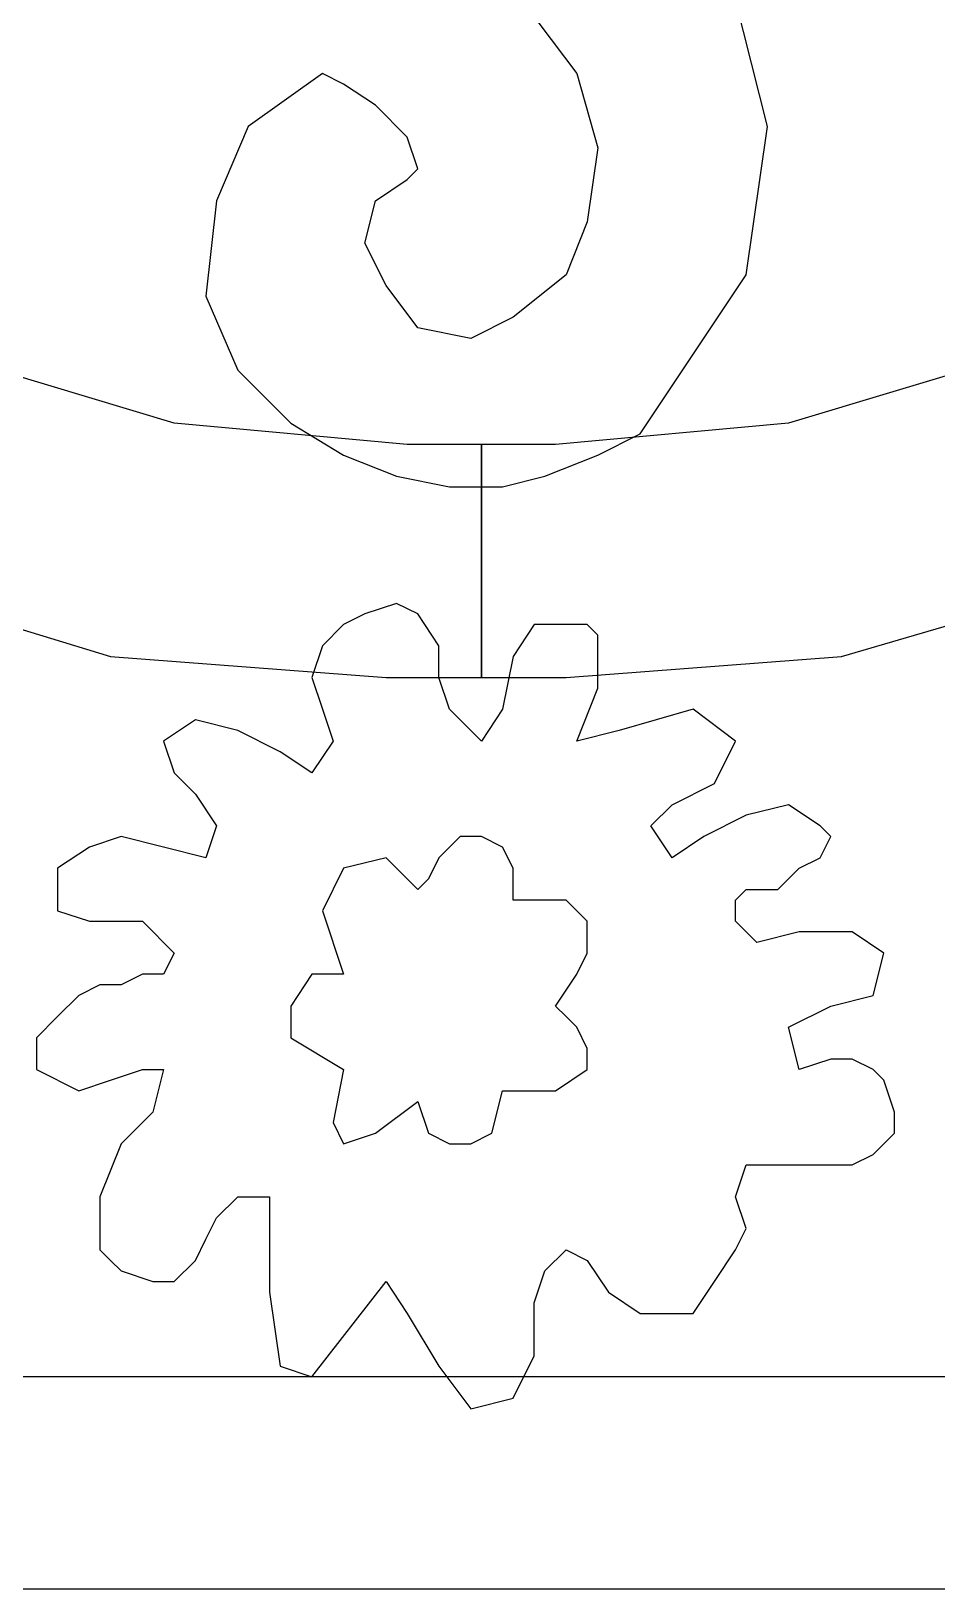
# Model space of a CAD drawing. Header units: centimetres. Extents: x -68 to 49, y -36 to 8.
# Drawn here: x -12.03 to -5.74, y -35.47 to -24.65 of the extents above; entities that cross this region are included whole.
import ezdxf

# ---------------------------------------------------------------- set-up
doc = ezdxf.new("R2010")
doc.units = ezdxf.units.CM
doc.header["$MEASUREMENT"] = 0
doc.layers.add('layer 1', color=7, linetype='Continuous')

msp = doc.modelspace()

# ---------------------------------------------------------------- linework, layer by layer
at = {"layer": 'layer 1', "color": 98}
for points, knots in [([(-9.27501, -3.23521), (-9.27501, -3.23521), (-8.90708, -3.23521), (-8.90708, -3.23521), (-8.90708, -3.23521), (-8.90708, -3.23521), (-8.90708, -4.70695), (-8.90708, -4.70695), (-8.90708, -4.70695), (-8.90708, -4.70695), (-9.42218, -4.70695), (-9.42218, -4.70695), (-9.42218, -4.70695), (-9.42218, -4.70695), (-11.0411, -4.85413), (-11.0411, -4.85413), (-11.0411, -4.85413), (-11.0411, -4.85413), (-12.51284, -5.29565), (-12.51284, -5.29565), (-12.51284, -5.29565), (-12.51284, -5.29565), (-13.91099, -6.03152), (-13.91099, -6.03152), (-13.91099, -6.03152), (-13.91099, -6.03152), (-15.08838, -6.98815), (-15.08838, -6.98815), (-15.08838, -6.98815), (-15.08838, -6.98815), (-16.1186, -8.16554), (-16.1186, -8.16554), (-16.1186, -8.16554), (-16.1186, -8.16554), (-16.85446, -9.4901), (-16.85446, -9.4901), (-16.85446, -9.4901), (-16.85446, -9.4901), (-17.36957, -10.88825), (-17.36957, -10.88825), (-17.36957, -10.88825), (-17.36957, -10.88825), (-17.51675, -12.43358), (-17.51675, -12.43358), (-17.51675, -12.43358), (-17.51675, -12.43358), (-17.51675, -19.79227), (-17.51675, -19.79227), (-17.51675, -19.79227), (-17.51675, -19.79227), (-17.36957, -21.3376), (-17.36957, -21.3376), (-17.36957, -21.3376), (-17.36957, -21.3376), (-16.85446, -22.73575), (-16.85446, -22.73575), (-16.85446, -22.73575), (-16.85446, -22.73575), (-16.1186, -24.06032), (-16.1186, -24.06032), (-16.1186, -24.06032), (-16.1186, -24.06032), (-15.08838, -25.23771), (-15.08838, -25.23771), (-15.08838, -25.23771), (-15.08838, -25.23771), (-13.91099, -26.19434), (-13.91099, -26.19434), (-13.91099, -26.19434), (-13.91099, -26.19434), (-12.51284, -26.93021), (-12.51284, -26.93021), (-12.51284, -26.93021), (-12.51284, -26.93021), (-11.0411, -27.37173), (-11.0411, -27.37173), (-11.0411, -27.37173), (-11.0411, -27.37173), (-9.42218, -27.5189), (-9.42218, -27.5189), (-9.42218, -27.5189), (-9.42218, -27.5189), (-8.90708, -27.5189), (-8.90708, -27.5189), (-8.90708, -27.5189), (-8.90708, -27.5189), (-8.90708, -29.13781), (-8.90708, -29.13781), (-8.90708, -29.13781), (-8.90708, -29.13781), (-9.56936, -29.13781), (-9.56936, -29.13781), (-9.56936, -29.13781), (-9.56936, -29.13781), (-11.48262, -28.99064), (-11.48262, -28.99064), (-11.48262, -28.99064), (-11.48262, -28.99064), (-13.17512, -28.47553), (-13.17512, -28.47553), (-13.17512, -28.47553), (-13.17512, -28.47553), (-14.79403, -27.66608), (-14.79403, -27.66608), (-14.79403, -27.66608), (-14.79403, -27.66608), (-16.1186, -26.56227), (-16.1186, -26.56227), (-16.1186, -26.56227), (-16.1186, -26.56227), (-17.2224, -25.31129), (-17.2224, -25.31129), (-17.2224, -25.31129), (-17.2224, -25.31129), (-18.03186, -23.83956), (-18.03186, -23.83956), (-18.03186, -23.83956), (-18.03186, -23.83956), (-18.62055, -22.22064), (-18.62055, -22.22064), (-18.62055, -22.22064), (-18.62055, -22.22064), (-18.76772, -20.52814), (-18.76772, -20.52814), (-18.76772, -20.52814), (-18.76772, -20.52814), (-18.76772, -11.99206), (-18.76772, -11.99206), (-18.76772, -11.99206), (-18.76772, -11.99206), (-18.54696, -10.22597), (-18.54696, -10.22597), (-18.54696, -10.22597), (-18.54696, -10.22597), (-18.03186, -8.60706), (-18.03186, -8.60706), (-18.03186, -8.60706), (-18.03186, -8.60706), (-17.07523, -7.13532), (-17.07523, -7.13532), (-17.07523, -7.13532), (-17.07523, -7.13532), (-15.89783, -5.81076), (-15.89783, -5.81076), (-15.89783, -5.81076), (-15.89783, -5.81076), (-14.49968, -4.78054), (-14.49968, -4.78054), (-14.49968, -4.78054), (-14.49968, -4.78054), (-12.88077, -3.89749), (-12.88077, -3.89749), (-12.88077, -3.89749), (-12.88077, -3.89749), (-11.11468, -3.38239), (-11.11468, -3.38239), (-11.11468, -3.38239), (-11.11468, -3.38239), (-9.27501, -3.23521), (-9.27501, -3.23521)], [0, 0, 0, 0, 0.025, 0.025, 0.025, 0.025, 0.05, 0.05, 0.05, 0.05, 0.075, 0.075, 0.075, 0.075, 0.1, 0.1, 0.1, 0.1, 0.125, 0.125, 0.125, 0.125, 0.15, 0.15, 0.15, 0.15, 0.175, 0.175, 0.175, 0.175, 0.2, 0.2, 0.2, 0.2, 0.225, 0.225, 0.225, 0.225, 0.25, 0.25, 0.25, 0.25, 0.275, 0.275, 0.275, 0.275, 0.3, 0.3, 0.3, 0.3, 0.325, 0.325, 0.325, 0.325, 0.35, 0.35, 0.35, 0.35, 0.375, 0.375, 0.375, 0.375, 0.4, 0.4, 0.4, 0.4, 0.425, 0.425, 0.425, 0.425, 0.45, 0.45, 0.45, 0.45, 0.475, 0.475, 0.475, 0.475, 0.5, 0.5, 0.5, 0.5, 0.525, 0.525, 0.525, 0.525, 0.55, 0.55, 0.55, 0.55, 0.575, 0.575, 0.575, 0.575, 0.6, 0.6, 0.6, 0.6, 0.625, 0.625, 0.625, 0.625, 0.65, 0.65, 0.65, 0.65, 0.675, 0.675, 0.675, 0.675, 0.7, 0.7, 0.7, 0.7, 0.725, 0.725, 0.725, 0.725, 0.75, 0.75, 0.75, 0.75, 0.775, 0.775, 0.775, 0.775, 0.8, 0.8, 0.8, 0.8, 0.825, 0.825, 0.825, 0.825, 0.85, 0.85, 0.85, 0.85, 0.875, 0.875, 0.875, 0.875, 0.9, 0.9, 0.9, 0.9, 0.925, 0.925, 0.925, 0.925, 0.95, 0.95, 0.95, 0.95, 0.975, 0.975, 0.975, 0.975, 1, 1, 1, 1]), ([(-8.90708, -3.23521), (-8.90708, -3.23521), (-8.31838, -3.23521), (-8.31838, -3.23521), (-8.31838, -3.23521), (-8.31838, -3.23521), (-6.40512, -3.38239), (-6.40512, -3.38239), (-6.40512, -3.38239), (-6.40512, -3.38239), (-4.63903, -3.89749), (-4.63903, -3.89749), (-4.63903, -3.89749), (-4.63903, -3.89749), (-3.09371, -4.78054), (-3.09371, -4.78054), (-3.09371, -4.78054), (-3.09371, -4.78054), (-1.69556, -5.81076), (-1.69556, -5.81076), (-1.69556, -5.81076), (-1.69556, -5.81076), (-0.51816, -7.13532), (-0.51816, -7.13532), (-0.51816, -7.13532), (-0.51816, -7.13532), (0.36488, -8.60706), (0.36488, -8.60706), (0.36488, -8.60706), (0.36488, -8.60706), (0.87999, -10.22597), (0.87999, -10.22597), (0.87999, -10.22597), (0.87999, -10.22597), (1.10075, -11.99206), (1.10075, -11.99206), (1.10075, -11.99206), (1.10075, -11.99206), (1.10075, -20.52814), (1.10075, -20.52814), (1.10075, -20.52814), (1.10075, -20.52814), (0.87999, -22.22064), (0.87999, -22.22064), (0.87999, -22.22064), (0.87999, -22.22064), (0.36488, -23.83956), (0.36488, -23.83956), (0.36488, -23.83956), (0.36488, -23.83956), (-0.51816, -25.31129), (-0.51816, -25.31129), (-0.51816, -25.31129), (-0.51816, -25.31129), (-1.69556, -26.56227), (-1.69556, -26.56227), (-1.69556, -26.56227), (-1.69556, -26.56227), (-3.09371, -27.66608), (-3.09371, -27.66608), (-3.09371, -27.66608), (-3.09371, -27.66608), (-4.63903, -28.47553), (-4.63903, -28.47553), (-4.63903, -28.47553), (-4.63903, -28.47553), (-6.40512, -28.99064), (-6.40512, -28.99064), (-6.40512, -28.99064), (-6.40512, -28.99064), (-8.31838, -29.13781), (-8.31838, -29.13781), (-8.31838, -29.13781), (-8.31838, -29.13781), (-8.90708, -29.13781), (-8.90708, -29.13781), (-8.90708, -29.13781), (-8.90708, -29.13781), (-8.90708, -27.5189), (-8.90708, -27.5189), (-8.90708, -27.5189), (-8.90708, -27.5189), (-8.39197, -27.5189), (-8.39197, -27.5189), (-8.39197, -27.5189), (-8.39197, -27.5189), (-6.77305, -27.37173), (-6.77305, -27.37173), (-6.77305, -27.37173), (-6.77305, -27.37173), (-5.30132, -26.93021), (-5.30132, -26.93021), (-5.30132, -26.93021), (-5.30132, -26.93021), (-3.97675, -26.19434), (-3.97675, -26.19434), (-3.97675, -26.19434), (-3.97675, -26.19434), (-2.72577, -25.23771), (-2.72577, -25.23771), (-2.72577, -25.23771), (-2.72577, -25.23771), (-1.76914, -24.06032), (-1.76914, -24.06032), (-1.76914, -24.06032), (-1.76914, -24.06032), (-1.03327, -22.73575), (-1.03327, -22.73575), (-1.03327, -22.73575), (-1.03327, -22.73575), (-0.51816, -21.3376), (-0.51816, -21.3376), (-0.51816, -21.3376), (-0.51816, -21.3376), (-0.37099, -19.79227), (-0.37099, -19.79227), (-0.37099, -19.79227), (-0.37099, -19.79227), (-0.37099, -12.43358), (-0.37099, -12.43358), (-0.37099, -12.43358), (-0.37099, -12.43358), (-0.51816, -10.88825), (-0.51816, -10.88825), (-0.51816, -10.88825), (-0.51816, -10.88825), (-1.03327, -9.4901), (-1.03327, -9.4901), (-1.03327, -9.4901), (-1.03327, -9.4901), (-1.76914, -8.16554), (-1.76914, -8.16554), (-1.76914, -8.16554), (-1.76914, -8.16554), (-2.72577, -6.98815), (-2.72577, -6.98815), (-2.72577, -6.98815), (-2.72577, -6.98815), (-3.97675, -6.03152), (-3.97675, -6.03152), (-3.97675, -6.03152), (-3.97675, -6.03152), (-5.30132, -5.29565), (-5.30132, -5.29565), (-5.30132, -5.29565), (-5.30132, -5.29565), (-6.77305, -4.85413), (-6.77305, -4.85413), (-6.77305, -4.85413), (-6.77305, -4.85413), (-8.39197, -4.70695), (-8.39197, -4.70695), (-8.39197, -4.70695), (-8.39197, -4.70695), (-8.90708, -4.70695), (-8.90708, -4.70695), (-8.90708, -4.70695), (-8.90708, -4.70695), (-8.90708, -3.23521), (-8.90708, -3.23521)], [0, 0, 0, 0, 0.025, 0.025, 0.025, 0.025, 0.05, 0.05, 0.05, 0.05, 0.075, 0.075, 0.075, 0.075, 0.1, 0.1, 0.1, 0.1, 0.125, 0.125, 0.125, 0.125, 0.15, 0.15, 0.15, 0.15, 0.175, 0.175, 0.175, 0.175, 0.2, 0.2, 0.2, 0.2, 0.225, 0.225, 0.225, 0.225, 0.25, 0.25, 0.25, 0.25, 0.275, 0.275, 0.275, 0.275, 0.3, 0.3, 0.3, 0.3, 0.325, 0.325, 0.325, 0.325, 0.35, 0.35, 0.35, 0.35, 0.375, 0.375, 0.375, 0.375, 0.4, 0.4, 0.4, 0.4, 0.425, 0.425, 0.425, 0.425, 0.45, 0.45, 0.45, 0.45, 0.475, 0.475, 0.475, 0.475, 0.5, 0.5, 0.5, 0.5, 0.525, 0.525, 0.525, 0.525, 0.55, 0.55, 0.55, 0.55, 0.575, 0.575, 0.575, 0.575, 0.6, 0.6, 0.6, 0.6, 0.625, 0.625, 0.625, 0.625, 0.65, 0.65, 0.65, 0.65, 0.675, 0.675, 0.675, 0.675, 0.7, 0.7, 0.7, 0.7, 0.725, 0.725, 0.725, 0.725, 0.75, 0.75, 0.75, 0.75, 0.775, 0.775, 0.775, 0.775, 0.8, 0.8, 0.8, 0.8, 0.825, 0.825, 0.825, 0.825, 0.85, 0.85, 0.85, 0.85, 0.875, 0.875, 0.875, 0.875, 0.9, 0.9, 0.9, 0.9, 0.925, 0.925, 0.925, 0.925, 0.95, 0.95, 0.95, 0.95, 0.975, 0.975, 0.975, 0.975, 1, 1, 1, 1]), ([(-7.80327, -27.44532), (-7.80327, -27.44532), (-8.09762, -27.59249), (-8.09762, -27.59249), (-8.09762, -27.59249), (-8.09762, -27.59249), (-8.46555, -27.73966), (-8.46555, -27.73966), (-8.46555, -27.73966), (-8.46555, -27.73966), (-8.7599, -27.81325), (-8.7599, -27.81325), (-8.7599, -27.81325), (-8.7599, -27.81325), (-9.12784, -27.81325), (-9.12784, -27.81325), (-9.12784, -27.81325), (-9.12784, -27.81325), (-9.49577, -27.73966), (-9.49577, -27.73966), (-9.49577, -27.73966), (-9.49577, -27.73966), (-9.86371, -27.59249), (-9.86371, -27.59249), (-9.86371, -27.59249), (-9.86371, -27.59249), (-10.23164, -27.37173), (-10.23164, -27.37173), (-10.23164, -27.37173), (-10.23164, -27.37173), (-10.59957, -27.00379), (-10.59957, -27.00379), (-10.59957, -27.00379), (-10.59957, -27.00379), (-10.82034, -26.48869), (-10.82034, -26.48869), (-10.82034, -26.48869), (-10.82034, -26.48869), (-10.74675, -25.8264), (-10.74675, -25.8264), (-10.74675, -25.8264), (-10.74675, -25.8264), (-10.52599, -25.31129), (-10.52599, -25.31129), (-10.52599, -25.31129), (-10.52599, -25.31129), (-10.01088, -24.94336), (-10.01088, -24.94336), (-10.01088, -24.94336), (-10.01088, -24.94336), (-9.86371, -25.01695), (-9.86371, -25.01695), (-9.86371, -25.01695), (-9.86371, -25.01695), (-9.64294, -25.16412), (-9.64294, -25.16412), (-9.64294, -25.16412), (-9.64294, -25.16412), (-9.42218, -25.38488), (-9.42218, -25.38488), (-9.42218, -25.38488), (-9.42218, -25.38488), (-9.3486, -25.60564), (-9.3486, -25.60564), (-9.3486, -25.60564), (-9.3486, -25.60564), (-9.42218, -25.67923), (-9.42218, -25.67923), (-9.42218, -25.67923), (-9.42218, -25.67923), (-9.64294, -25.8264), (-9.64294, -25.8264), (-9.64294, -25.8264), (-9.64294, -25.8264), (-9.71653, -26.12075), (-9.71653, -26.12075), (-9.71653, -26.12075), (-9.71653, -26.12075), (-9.56936, -26.4151), (-9.56936, -26.4151), (-9.56936, -26.4151), (-9.56936, -26.4151), (-9.3486, -26.70945), (-9.3486, -26.70945), (-9.3486, -26.70945), (-9.3486, -26.70945), (-8.98066, -26.78303), (-8.98066, -26.78303), (-8.98066, -26.78303), (-8.98066, -26.78303), (-8.68631, -26.63586), (-8.68631, -26.63586), (-8.68631, -26.63586), (-8.68631, -26.63586), (-8.31838, -26.34151), (-8.31838, -26.34151), (-8.31838, -26.34151), (-8.31838, -26.34151), (-8.17121, -25.97358), (-8.17121, -25.97358), (-8.17121, -25.97358), (-8.17121, -25.97358), (-8.09762, -25.45847), (-8.09762, -25.45847), (-8.09762, -25.45847), (-8.09762, -25.45847), (-8.24479, -24.94336), (-8.24479, -24.94336), (-8.24479, -24.94336), (-8.24479, -24.94336), (-8.68631, -24.35466), (-8.68631, -24.35466), (-8.68631, -24.35466), (-8.68631, -24.35466), (-7.6561, -23.47162), (-7.6561, -23.47162), (-7.6561, -23.47162), (-7.6561, -23.47162), (-7.14099, -24.42825), (-7.14099, -24.42825), (-7.14099, -24.42825), (-7.14099, -24.42825), (-6.92023, -25.31129), (-6.92023, -25.31129), (-6.92023, -25.31129), (-6.92023, -25.31129), (-7.0674, -26.34151), (-7.0674, -26.34151), (-7.0674, -26.34151), (-7.0674, -26.34151), (-7.80327, -27.44532), (-7.80327, -27.44532)], [0, 0, 0, 0, 0.03030303, 0.03030303, 0.03030303, 0.03030303, 0.06060606, 0.06060606, 0.06060606, 0.06060606, 0.09090909, 0.09090909, 0.09090909, 0.09090909, 0.12121212, 0.12121212, 0.12121212, 0.12121212, 0.15151515, 0.15151515, 0.15151515, 0.15151515, 0.18181818, 0.18181818, 0.18181818, 0.18181818, 0.21212121, 0.21212121, 0.21212121, 0.21212121, 0.24242424, 0.24242424, 0.24242424, 0.24242424, 0.27272727, 0.27272727, 0.27272727, 0.27272727, 0.3030303, 0.3030303, 0.3030303, 0.3030303, 0.33333333, 0.33333333, 0.33333333, 0.33333333, 0.36363636, 0.36363636, 0.36363636, 0.36363636, 0.39393939, 0.39393939, 0.39393939, 0.39393939, 0.42424242, 0.42424242, 0.42424242, 0.42424242, 0.45454545, 0.45454545, 0.45454545, 0.45454545, 0.48484848, 0.48484848, 0.48484848, 0.48484848, 0.51515152, 0.51515152, 0.51515152, 0.51515152, 0.54545455, 0.54545455, 0.54545455, 0.54545455, 0.57575758, 0.57575758, 0.57575758, 0.57575758, 0.60606061, 0.60606061, 0.60606061, 0.60606061, 0.63636364, 0.63636364, 0.63636364, 0.63636364, 0.66666667, 0.66666667, 0.66666667, 0.66666667, 0.6969697, 0.6969697, 0.6969697, 0.6969697, 0.72727273, 0.72727273, 0.72727273, 0.72727273, 0.75757576, 0.75757576, 0.75757576, 0.75757576, 0.78787879, 0.78787879, 0.78787879, 0.78787879, 0.81818182, 0.81818182, 0.81818182, 0.81818182, 0.84848485, 0.84848485, 0.84848485, 0.84848485, 0.87878788, 0.87878788, 0.87878788, 0.87878788, 0.90909091, 0.90909091, 0.90909091, 0.90909091, 0.93939394, 0.93939394, 0.93939394, 0.93939394, 0.96969697, 0.96969697, 0.96969697, 0.96969697, 1, 1, 1, 1]), ([(-8.17121, -28.76988), (-8.17121, -28.76988), (-8.09762, -28.84347), (-8.09762, -28.84347), (-8.09762, -28.84347), (-8.09762, -28.84347), (-8.09762, -28.99064), (-8.09762, -28.99064), (-8.09762, -28.99064), (-8.09762, -28.99064), (-8.09762, -29.13781), (-8.09762, -29.13781), (-8.09762, -29.13781), (-8.09762, -29.13781), (-8.09762, -29.2114), (-8.09762, -29.2114), (-8.09762, -29.2114), (-8.09762, -29.2114), (-8.24479, -29.57934), (-8.24479, -29.57934), (-8.24479, -29.57934), (-8.24479, -29.57934), (-7.95044, -29.50575), (-7.95044, -29.50575), (-7.95044, -29.50575), (-7.95044, -29.50575), (-7.43534, -29.35858), (-7.43534, -29.35858), (-7.43534, -29.35858), (-7.43534, -29.35858), (-7.14099, -29.57934), (-7.14099, -29.57934), (-7.14099, -29.57934), (-7.14099, -29.57934), (-7.28816, -29.87368), (-7.28816, -29.87368), (-7.28816, -29.87368), (-7.28816, -29.87368), (-7.58251, -30.02086), (-7.58251, -30.02086), (-7.58251, -30.02086), (-7.58251, -30.02086), (-7.72968, -30.16803), (-7.72968, -30.16803), (-7.72968, -30.16803), (-7.72968, -30.16803), (-7.58251, -30.38879), (-7.58251, -30.38879), (-7.58251, -30.38879), (-7.58251, -30.38879), (-7.36175, -30.24162), (-7.36175, -30.24162), (-7.36175, -30.24162), (-7.36175, -30.24162), (-7.0674, -30.09445), (-7.0674, -30.09445), (-7.0674, -30.09445), (-7.0674, -30.09445), (-6.77305, -30.02086), (-6.77305, -30.02086), (-6.77305, -30.02086), (-6.77305, -30.02086), (-6.55229, -30.16803), (-6.55229, -30.16803), (-6.55229, -30.16803), (-6.55229, -30.16803), (-6.47871, -30.24162), (-6.47871, -30.24162), (-6.47871, -30.24162), (-6.47871, -30.24162), (-6.55229, -30.38879), (-6.55229, -30.38879), (-6.55229, -30.38879), (-6.55229, -30.38879), (-6.69947, -30.46238), (-6.69947, -30.46238), (-6.69947, -30.46238), (-6.69947, -30.46238), (-6.84664, -30.60955), (-6.84664, -30.60955), (-6.84664, -30.60955), (-6.84664, -30.60955), (-6.99381, -30.60955), (-6.99381, -30.60955), (-6.99381, -30.60955), (-6.99381, -30.60955), (-7.0674, -30.60955), (-7.0674, -30.60955), (-7.0674, -30.60955), (-7.0674, -30.60955), (-7.14099, -30.68314), (-7.14099, -30.68314), (-7.14099, -30.68314), (-7.14099, -30.68314), (-7.14099, -30.83031), (-7.14099, -30.83031), (-7.14099, -30.83031), (-7.14099, -30.83031), (-6.99381, -30.97749), (-6.99381, -30.97749), (-6.99381, -30.97749), (-6.99381, -30.97749), (-6.69947, -30.9039), (-6.69947, -30.9039), (-6.69947, -30.9039), (-6.69947, -30.9039), (-6.33153, -30.9039), (-6.33153, -30.9039), (-6.33153, -30.9039), (-6.33153, -30.9039), (-6.11077, -31.05108), (-6.11077, -31.05108), (-6.11077, -31.05108), (-6.11077, -31.05108), (-6.18436, -31.34542), (-6.18436, -31.34542), (-6.18436, -31.34542), (-6.18436, -31.34542), (-6.47871, -31.41901), (-6.47871, -31.41901), (-6.47871, -31.41901), (-6.47871, -31.41901), (-6.77305, -31.56618), (-6.77305, -31.56618), (-6.77305, -31.56618), (-6.77305, -31.56618), (-6.69947, -31.86053), (-6.69947, -31.86053), (-6.69947, -31.86053), (-6.69947, -31.86053), (-6.47871, -31.78694), (-6.47871, -31.78694), (-6.47871, -31.78694), (-6.47871, -31.78694), (-6.33153, -31.78694), (-6.33153, -31.78694), (-6.33153, -31.78694), (-6.33153, -31.78694), (-6.18436, -31.86053), (-6.18436, -31.86053), (-6.18436, -31.86053), (-6.18436, -31.86053), (-6.11077, -31.93412), (-6.11077, -31.93412), (-6.11077, -31.93412), (-6.11077, -31.93412), (-6.03718, -32.15488), (-6.03718, -32.15488), (-6.03718, -32.15488), (-6.03718, -32.15488), (-6.03718, -32.30205), (-6.03718, -32.30205), (-6.03718, -32.30205), (-6.03718, -32.30205), (-6.18436, -32.44923), (-6.18436, -32.44923), (-6.18436, -32.44923), (-6.18436, -32.44923), (-6.33153, -32.52281), (-6.33153, -32.52281), (-6.33153, -32.52281), (-6.33153, -32.52281), (-6.55229, -32.52281), (-6.55229, -32.52281), (-6.55229, -32.52281), (-6.55229, -32.52281), (-6.84664, -32.52281), (-6.84664, -32.52281), (-6.84664, -32.52281), (-6.84664, -32.52281), (-7.0674, -32.52281), (-7.0674, -32.52281), (-7.0674, -32.52281), (-7.0674, -32.52281), (-7.14099, -32.74357), (-7.14099, -32.74357), (-7.14099, -32.74357), (-7.14099, -32.74357), (-7.0674, -32.96434), (-7.0674, -32.96434), (-7.0674, -32.96434), (-7.0674, -32.96434), (-7.14099, -33.11151), (-7.14099, -33.11151), (-7.14099, -33.11151), (-7.14099, -33.11151), (-7.28816, -33.33227), (-7.28816, -33.33227), (-7.28816, -33.33227), (-7.28816, -33.33227), (-7.43534, -33.55303), (-7.43534, -33.55303), (-7.43534, -33.55303), (-7.43534, -33.55303), (-7.80327, -33.55303), (-7.80327, -33.55303), (-7.80327, -33.55303), (-7.80327, -33.55303), (-8.02403, -33.40586), (-8.02403, -33.40586), (-8.02403, -33.40586), (-8.02403, -33.40586), (-8.17121, -33.1851), (-8.17121, -33.1851), (-8.17121, -33.1851), (-8.17121, -33.1851), (-8.31838, -33.11151), (-8.31838, -33.11151), (-8.31838, -33.11151), (-8.31838, -33.11151), (-8.46555, -33.25868), (-8.46555, -33.25868), (-8.46555, -33.25868), (-8.46555, -33.25868), (-8.53914, -33.47944), (-8.53914, -33.47944), (-8.53914, -33.47944), (-8.53914, -33.47944), (-8.53914, -33.84738), (-8.53914, -33.84738), (-8.53914, -33.84738), (-8.53914, -33.84738), (-8.68631, -34.14173), (-8.68631, -34.14173), (-8.68631, -34.14173), (-8.68631, -34.14173), (-8.98066, -34.21531), (-8.98066, -34.21531), (-8.98066, -34.21531), (-8.98066, -34.21531), (-9.20142, -33.92097), (-9.20142, -33.92097), (-9.20142, -33.92097), (-9.20142, -33.92097), (-9.42218, -33.55303), (-9.42218, -33.55303), (-9.42218, -33.55303), (-9.42218, -33.55303), (-9.56936, -33.33227), (-9.56936, -33.33227), (-9.56936, -33.33227), (-9.56936, -33.33227), (-10.08447, -33.99455), (-10.08447, -33.99455), (-10.08447, -33.99455), (-10.08447, -33.99455), (-10.30523, -33.92097), (-10.30523, -33.92097), (-10.30523, -33.92097), (-10.30523, -33.92097), (-10.37881, -33.40586), (-10.37881, -33.40586), (-10.37881, -33.40586), (-10.37881, -33.40586), (-10.37881, -32.74357), (-10.37881, -32.74357), (-10.37881, -32.74357), (-10.37881, -32.74357), (-10.37881, -32.74357), (-10.37881, -32.74357), (-10.37881, -32.74357), (-10.37881, -32.74357), (-10.4524, -32.74357), (-10.4524, -32.74357), (-10.4524, -32.74357), (-10.4524, -32.74357), (-10.59957, -32.74357), (-10.59957, -32.74357), (-10.59957, -32.74357), (-10.59957, -32.74357), (-10.59957, -32.74357), (-10.59957, -32.74357), (-10.59957, -32.74357), (-10.59957, -32.74357), (-10.74675, -32.89075), (-10.74675, -32.89075), (-10.74675, -32.89075), (-10.74675, -32.89075), (-10.82034, -33.03792), (-10.82034, -33.03792), (-10.82034, -33.03792), (-10.82034, -33.03792), (-10.89392, -33.1851), (-10.89392, -33.1851), (-10.89392, -33.1851), (-10.89392, -33.1851), (-11.0411, -33.33227), (-11.0411, -33.33227), (-11.0411, -33.33227), (-11.0411, -33.33227), (-11.18827, -33.33227), (-11.18827, -33.33227), (-11.18827, -33.33227), (-11.18827, -33.33227), (-11.40903, -33.25868), (-11.40903, -33.25868), (-11.40903, -33.25868), (-11.40903, -33.25868), (-11.48262, -33.1851), (-11.48262, -33.1851), (-11.48262, -33.1851), (-11.48262, -33.1851), (-11.5562, -33.11151), (-11.5562, -33.11151), (-11.5562, -33.11151), (-11.5562, -33.11151), (-11.5562, -32.74357), (-11.5562, -32.74357), (-11.5562, -32.74357), (-11.5562, -32.74357), (-11.40903, -32.37564), (-11.40903, -32.37564), (-11.40903, -32.37564), (-11.40903, -32.37564), (-11.18827, -32.15488), (-11.18827, -32.15488), (-11.18827, -32.15488), (-11.18827, -32.15488), (-11.11468, -31.86053), (-11.11468, -31.86053), (-11.11468, -31.86053), (-11.11468, -31.86053), (-11.26186, -31.86053), (-11.26186, -31.86053), (-11.26186, -31.86053), (-11.26186, -31.86053), (-11.48262, -31.93412), (-11.48262, -31.93412), (-11.48262, -31.93412), (-11.48262, -31.93412), (-11.70338, -32.00771), (-11.70338, -32.00771), (-11.70338, -32.00771), (-11.70338, -32.00771), (-11.99773, -31.86053), (-11.99773, -31.86053), (-11.99773, -31.86053), (-11.99773, -31.86053), (-11.99773, -31.63977), (-11.99773, -31.63977), (-11.99773, -31.63977), (-11.99773, -31.63977), (-11.85055, -31.4926), (-11.85055, -31.4926), (-11.85055, -31.4926), (-11.85055, -31.4926), (-11.70338, -31.34542), (-11.70338, -31.34542), (-11.70338, -31.34542), (-11.70338, -31.34542), (-11.5562, -31.27184), (-11.5562, -31.27184), (-11.5562, -31.27184), (-11.5562, -31.27184), (-11.40903, -31.27184), (-11.40903, -31.27184), (-11.40903, -31.27184), (-11.40903, -31.27184), (-11.26186, -31.19825), (-11.26186, -31.19825), (-11.26186, -31.19825), (-11.26186, -31.19825), (-11.11468, -31.19825), (-11.11468, -31.19825), (-11.11468, -31.19825), (-11.11468, -31.19825), (-11.0411, -31.05108), (-11.0411, -31.05108), (-11.0411, -31.05108), (-11.0411, -31.05108), (-11.26186, -30.83031), (-11.26186, -30.83031), (-11.26186, -30.83031), (-11.26186, -30.83031), (-11.62979, -30.83031), (-11.62979, -30.83031), (-11.62979, -30.83031), (-11.62979, -30.83031), (-11.85055, -30.75673), (-11.85055, -30.75673), (-11.85055, -30.75673), (-11.85055, -30.75673), (-11.85055, -30.46238), (-11.85055, -30.46238), (-11.85055, -30.46238), (-11.85055, -30.46238), (-11.62979, -30.31521), (-11.62979, -30.31521), (-11.62979, -30.31521), (-11.62979, -30.31521), (-11.40903, -30.24162), (-11.40903, -30.24162), (-11.40903, -30.24162), (-11.40903, -30.24162), (-11.11468, -30.31521), (-11.11468, -30.31521), (-11.11468, -30.31521), (-11.11468, -30.31521), (-10.82034, -30.38879), (-10.82034, -30.38879), (-10.82034, -30.38879), (-10.82034, -30.38879), (-10.74675, -30.16803), (-10.74675, -30.16803), (-10.74675, -30.16803), (-10.74675, -30.16803), (-10.89392, -29.94727), (-10.89392, -29.94727), (-10.89392, -29.94727), (-10.89392, -29.94727), (-11.0411, -29.8001), (-11.0411, -29.8001), (-11.0411, -29.8001), (-11.0411, -29.8001), (-11.11468, -29.57934), (-11.11468, -29.57934), (-11.11468, -29.57934), (-11.11468, -29.57934), (-10.89392, -29.43216), (-10.89392, -29.43216), (-10.89392, -29.43216), (-10.89392, -29.43216), (-10.59957, -29.50575), (-10.59957, -29.50575), (-10.59957, -29.50575), (-10.59957, -29.50575), (-10.30523, -29.65292), (-10.30523, -29.65292), (-10.30523, -29.65292), (-10.30523, -29.65292), (-10.08447, -29.8001), (-10.08447, -29.8001), (-10.08447, -29.8001), (-10.08447, -29.8001), (-9.93729, -29.57934), (-9.93729, -29.57934), (-9.93729, -29.57934), (-9.93729, -29.57934), (-10.01088, -29.35858), (-10.01088, -29.35858), (-10.01088, -29.35858), (-10.01088, -29.35858), (-10.08447, -29.13781), (-10.08447, -29.13781), (-10.08447, -29.13781), (-10.08447, -29.13781), (-10.01088, -28.91705), (-10.01088, -28.91705), (-10.01088, -28.91705), (-10.01088, -28.91705), (-9.86371, -28.76988), (-9.86371, -28.76988), (-9.86371, -28.76988), (-9.86371, -28.76988), (-9.71653, -28.69629), (-9.71653, -28.69629), (-9.71653, -28.69629), (-9.71653, -28.69629), (-9.49577, -28.62271), (-9.49577, -28.62271), (-9.49577, -28.62271), (-9.49577, -28.62271), (-9.3486, -28.69629), (-9.3486, -28.69629), (-9.3486, -28.69629), (-9.3486, -28.69629), (-9.20142, -28.91705), (-9.20142, -28.91705), (-9.20142, -28.91705), (-9.20142, -28.91705), (-9.20142, -29.13781), (-9.20142, -29.13781), (-9.20142, -29.13781), (-9.20142, -29.13781), (-9.12784, -29.35858), (-9.12784, -29.35858), (-9.12784, -29.35858), (-9.12784, -29.35858), (-8.90708, -29.57934), (-8.90708, -29.57934), (-8.90708, -29.57934), (-8.90708, -29.57934), (-8.7599, -29.35858), (-8.7599, -29.35858), (-8.7599, -29.35858), (-8.7599, -29.35858), (-8.68631, -28.99064), (-8.68631, -28.99064), (-8.68631, -28.99064), (-8.68631, -28.99064), (-8.53914, -28.76988), (-8.53914, -28.76988), (-8.53914, -28.76988), (-8.53914, -28.76988), (-8.17121, -28.76988), (-8.17121, -28.76988)], [0, 0, 0, 0, 0.00806452, 0.00806452, 0.00806452, 0.00806452, 0.01612903, 0.01612903, 0.01612903, 0.01612903, 0.02419355, 0.02419355, 0.02419355, 0.02419355, 0.03225806, 0.03225806, 0.03225806, 0.03225806, 0.04032258, 0.04032258, 0.04032258, 0.04032258, 0.0483871, 0.0483871, 0.0483871, 0.0483871, 0.05645161, 0.05645161, 0.05645161, 0.05645161, 0.06451613, 0.06451613, 0.06451613, 0.06451613, 0.07258065, 0.07258065, 0.07258065, 0.07258065, 0.08064516, 0.08064516, 0.08064516, 0.08064516, 0.08870968, 0.08870968, 0.08870968, 0.08870968, 0.09677419, 0.09677419, 0.09677419, 0.09677419, 0.10483871, 0.10483871, 0.10483871, 0.10483871, 0.11290323, 0.11290323, 0.11290323, 0.11290323, 0.12096774, 0.12096774, 0.12096774, 0.12096774, 0.12903226, 0.12903226, 0.12903226, 0.12903226, 0.13709677, 0.13709677, 0.13709677, 0.13709677, 0.14516129, 0.14516129, 0.14516129, 0.14516129, 0.15322581, 0.15322581, 0.15322581, 0.15322581, 0.16129032, 0.16129032, 0.16129032, 0.16129032, 0.16935484, 0.16935484, 0.16935484, 0.16935484, 0.17741935, 0.17741935, 0.17741935, 0.17741935, 0.18548387, 0.18548387, 0.18548387, 0.18548387, 0.19354839, 0.19354839, 0.19354839, 0.19354839, 0.2016129, 0.2016129, 0.2016129, 0.2016129, 0.20967742, 0.20967742, 0.20967742, 0.20967742, 0.21774194, 0.21774194, 0.21774194, 0.21774194, 0.22580645, 0.22580645, 0.22580645, 0.22580645, 0.23387097, 0.23387097, 0.23387097, 0.23387097, 0.24193548, 0.24193548, 0.24193548, 0.24193548, 0.25, 0.25, 0.25, 0.25, 0.25806452, 0.25806452, 0.25806452, 0.25806452, 0.26612903, 0.26612903, 0.26612903, 0.26612903, 0.27419355, 0.27419355, 0.27419355, 0.27419355, 0.28225806, 0.28225806, 0.28225806, 0.28225806, 0.29032258, 0.29032258, 0.29032258, 0.29032258, 0.2983871, 0.2983871, 0.2983871, 0.2983871, 0.30645161, 0.30645161, 0.30645161, 0.30645161, 0.31451613, 0.31451613, 0.31451613, 0.31451613, 0.32258065, 0.32258065, 0.32258065, 0.32258065, 0.33064516, 0.33064516, 0.33064516, 0.33064516, 0.33870968, 0.33870968, 0.33870968, 0.33870968, 0.34677419, 0.34677419, 0.34677419, 0.34677419, 0.35483871, 0.35483871, 0.35483871, 0.35483871, 0.36290323, 0.36290323, 0.36290323, 0.36290323, 0.37096774, 0.37096774, 0.37096774, 0.37096774, 0.37903226, 0.37903226, 0.37903226, 0.37903226, 0.38709677, 0.38709677, 0.38709677, 0.38709677, 0.39516129, 0.39516129, 0.39516129, 0.39516129, 0.40322581, 0.40322581, 0.40322581, 0.40322581, 0.41129032, 0.41129032, 0.41129032, 0.41129032, 0.41935484, 0.41935484, 0.41935484, 0.41935484, 0.42741935, 0.42741935, 0.42741935, 0.42741935, 0.43548387, 0.43548387, 0.43548387, 0.43548387, 0.44354839, 0.44354839, 0.44354839, 0.44354839, 0.4516129, 0.4516129, 0.4516129, 0.4516129, 0.45967742, 0.45967742, 0.45967742, 0.45967742, 0.46774194, 0.46774194, 0.46774194, 0.46774194, 0.47580645, 0.47580645, 0.47580645, 0.47580645, 0.48387097, 0.48387097, 0.48387097, 0.48387097, 0.49193548, 0.49193548, 0.49193548, 0.49193548, 0.5, 0.5, 0.5, 0.5, 0.50806452, 0.50806452, 0.50806452, 0.50806452, 0.51612903, 0.51612903, 0.51612903, 0.51612903, 0.52419355, 0.52419355, 0.52419355, 0.52419355, 0.53225806, 0.53225806, 0.53225806, 0.53225806, 0.54032258, 0.54032258, 0.54032258, 0.54032258, 0.5483871, 0.5483871, 0.5483871, 0.5483871, 0.55645161, 0.55645161, 0.55645161, 0.55645161, 0.56451613, 0.56451613, 0.56451613, 0.56451613, 0.57258065, 0.57258065, 0.57258065, 0.57258065, 0.58064516, 0.58064516, 0.58064516, 0.58064516, 0.58870968, 0.58870968, 0.58870968, 0.58870968, 0.59677419, 0.59677419, 0.59677419, 0.59677419, 0.60483871, 0.60483871, 0.60483871, 0.60483871, 0.61290323, 0.61290323, 0.61290323, 0.61290323, 0.62096774, 0.62096774, 0.62096774, 0.62096774, 0.62903226, 0.62903226, 0.62903226, 0.62903226, 0.63709677, 0.63709677, 0.63709677, 0.63709677, 0.64516129, 0.64516129, 0.64516129, 0.64516129, 0.65322581, 0.65322581, 0.65322581, 0.65322581, 0.66129032, 0.66129032, 0.66129032, 0.66129032, 0.66935484, 0.66935484, 0.66935484, 0.66935484, 0.67741935, 0.67741935, 0.67741935, 0.67741935, 0.68548387, 0.68548387, 0.68548387, 0.68548387, 0.69354839, 0.69354839, 0.69354839, 0.69354839, 0.7016129, 0.7016129, 0.7016129, 0.7016129, 0.70967742, 0.70967742, 0.70967742, 0.70967742, 0.71774194, 0.71774194, 0.71774194, 0.71774194, 0.72580645, 0.72580645, 0.72580645, 0.72580645, 0.73387097, 0.73387097, 0.73387097, 0.73387097, 0.74193548, 0.74193548, 0.74193548, 0.74193548, 0.75, 0.75, 0.75, 0.75, 0.75806452, 0.75806452, 0.75806452, 0.75806452, 0.76612903, 0.76612903, 0.76612903, 0.76612903, 0.77419355, 0.77419355, 0.77419355, 0.77419355, 0.78225806, 0.78225806, 0.78225806, 0.78225806, 0.79032258, 0.79032258, 0.79032258, 0.79032258, 0.7983871, 0.7983871, 0.7983871, 0.7983871, 0.80645161, 0.80645161, 0.80645161, 0.80645161, 0.81451613, 0.81451613, 0.81451613, 0.81451613, 0.82258065, 0.82258065, 0.82258065, 0.82258065, 0.83064516, 0.83064516, 0.83064516, 0.83064516, 0.83870968, 0.83870968, 0.83870968, 0.83870968, 0.84677419, 0.84677419, 0.84677419, 0.84677419, 0.85483871, 0.85483871, 0.85483871, 0.85483871, 0.86290323, 0.86290323, 0.86290323, 0.86290323, 0.87096774, 0.87096774, 0.87096774, 0.87096774, 0.87903226, 0.87903226, 0.87903226, 0.87903226, 0.88709677, 0.88709677, 0.88709677, 0.88709677, 0.89516129, 0.89516129, 0.89516129, 0.89516129, 0.90322581, 0.90322581, 0.90322581, 0.90322581, 0.91129032, 0.91129032, 0.91129032, 0.91129032, 0.91935484, 0.91935484, 0.91935484, 0.91935484, 0.92741935, 0.92741935, 0.92741935, 0.92741935, 0.93548387, 0.93548387, 0.93548387, 0.93548387, 0.94354839, 0.94354839, 0.94354839, 0.94354839, 0.9516129, 0.9516129, 0.9516129, 0.9516129, 0.95967742, 0.95967742, 0.95967742, 0.95967742, 0.96774194, 0.96774194, 0.96774194, 0.96774194, 0.97580645, 0.97580645, 0.97580645, 0.97580645, 0.98387097, 0.98387097, 0.98387097, 0.98387097, 0.99193548, 0.99193548, 0.99193548, 0.99193548, 1, 1, 1, 1]), ([(-24.72827, -33.99455), (-24.72827, -33.99455), (6.54618, -33.99455), (6.54618, -33.99455), (6.54618, -33.99455), (6.54618, -33.99455), (6.54618, -35.46629), (6.54618, -35.46629), (6.54618, -35.46629), (6.54618, -35.46629), (-24.72827, -35.46629), (-24.72827, -35.46629), (-24.72827, -35.46629), (-24.72827, -35.46629), (-24.72827, -33.99455), (-24.72827, -33.99455)], [0, 0, 0, 0, 0.25, 0.25, 0.25, 0.25, 0.5, 0.5, 0.5, 0.5, 0.75, 0.75, 0.75, 0.75, 1, 1, 1, 1])]:
    msp.add_open_spline(points, degree=3, knots=knots, dxfattribs=at)
at = {"layer": 'layer 1', "color": 105}
msp.add_open_spline([(-8.39197, -31.41901), (-8.39197, -31.41901), (-8.31838, -31.4926), (-8.31838, -31.4926), (-8.31838, -31.4926), (-8.31838, -31.4926), (-8.24479, -31.56618), (-8.24479, -31.56618), (-8.24479, -31.56618), (-8.24479, -31.56618), (-8.17121, -31.71336), (-8.17121, -31.71336), (-8.17121, -31.71336), (-8.17121, -31.71336), (-8.17121, -31.86053), (-8.17121, -31.86053), (-8.17121, -31.86053), (-8.17121, -31.86053), (-8.39197, -32.00771), (-8.39197, -32.00771), (-8.39197, -32.00771), (-8.39197, -32.00771), (-8.61273, -32.00771), (-8.61273, -32.00771), (-8.61273, -32.00771), (-8.61273, -32.00771), (-8.7599, -32.00771), (-8.7599, -32.00771), (-8.7599, -32.00771), (-8.7599, -32.00771), (-8.83349, -32.30205), (-8.83349, -32.30205), (-8.83349, -32.30205), (-8.83349, -32.30205), (-8.98066, -32.37564), (-8.98066, -32.37564), (-8.98066, -32.37564), (-8.98066, -32.37564), (-9.12784, -32.37564), (-9.12784, -32.37564), (-9.12784, -32.37564), (-9.12784, -32.37564), (-9.27501, -32.30205), (-9.27501, -32.30205), (-9.27501, -32.30205), (-9.27501, -32.30205), (-9.3486, -32.08129), (-9.3486, -32.08129), (-9.3486, -32.08129), (-9.3486, -32.08129), (-9.64294, -32.30205), (-9.64294, -32.30205), (-9.64294, -32.30205), (-9.64294, -32.30205), (-9.86371, -32.37564), (-9.86371, -32.37564), (-9.86371, -32.37564), (-9.86371, -32.37564), (-9.93729, -32.22847), (-9.93729, -32.22847), (-9.93729, -32.22847), (-9.93729, -32.22847), (-9.86371, -31.86053), (-9.86371, -31.86053), (-9.86371, -31.86053), (-9.86371, -31.86053), (-10.23164, -31.63977), (-10.23164, -31.63977), (-10.23164, -31.63977), (-10.23164, -31.63977), (-10.23164, -31.41901), (-10.23164, -31.41901), (-10.23164, -31.41901), (-10.23164, -31.41901), (-10.08447, -31.19825), (-10.08447, -31.19825), (-10.08447, -31.19825), (-10.08447, -31.19825), (-9.86371, -31.19825), (-9.86371, -31.19825), (-9.86371, -31.19825), (-9.86371, -31.19825), (-10.01088, -30.75673), (-10.01088, -30.75673), (-10.01088, -30.75673), (-10.01088, -30.75673), (-9.86371, -30.46238), (-9.86371, -30.46238), (-9.86371, -30.46238), (-9.86371, -30.46238), (-9.56936, -30.38879), (-9.56936, -30.38879), (-9.56936, -30.38879), (-9.56936, -30.38879), (-9.3486, -30.60955), (-9.3486, -30.60955), (-9.3486, -30.60955), (-9.3486, -30.60955), (-9.27501, -30.53597), (-9.27501, -30.53597), (-9.27501, -30.53597), (-9.27501, -30.53597), (-9.20142, -30.38879), (-9.20142, -30.38879), (-9.20142, -30.38879), (-9.20142, -30.38879), (-9.12784, -30.31521), (-9.12784, -30.31521), (-9.12784, -30.31521), (-9.12784, -30.31521), (-9.05425, -30.24162), (-9.05425, -30.24162), (-9.05425, -30.24162), (-9.05425, -30.24162), (-8.90708, -30.24162), (-8.90708, -30.24162), (-8.90708, -30.24162), (-8.90708, -30.24162), (-8.7599, -30.31521), (-8.7599, -30.31521), (-8.7599, -30.31521), (-8.7599, -30.31521), (-8.68631, -30.46238), (-8.68631, -30.46238), (-8.68631, -30.46238), (-8.68631, -30.46238), (-8.68631, -30.68314), (-8.68631, -30.68314), (-8.68631, -30.68314), (-8.68631, -30.68314), (-8.61273, -30.68314), (-8.61273, -30.68314), (-8.61273, -30.68314), (-8.61273, -30.68314), (-8.53914, -30.68314), (-8.53914, -30.68314), (-8.53914, -30.68314), (-8.53914, -30.68314), (-8.39197, -30.68314), (-8.39197, -30.68314), (-8.39197, -30.68314), (-8.39197, -30.68314), (-8.31838, -30.68314), (-8.31838, -30.68314), (-8.31838, -30.68314), (-8.31838, -30.68314), (-8.17121, -30.83031), (-8.17121, -30.83031), (-8.17121, -30.83031), (-8.17121, -30.83031), (-8.17121, -31.05108), (-8.17121, -31.05108), (-8.17121, -31.05108), (-8.17121, -31.05108), (-8.24479, -31.19825), (-8.24479, -31.19825), (-8.24479, -31.19825), (-8.24479, -31.19825), (-8.39197, -31.41901), (-8.39197, -31.41901)], degree=3, knots=[0, 0, 0, 0, 0.025, 0.025, 0.025, 0.025, 0.05, 0.05, 0.05, 0.05, 0.075, 0.075, 0.075, 0.075, 0.1, 0.1, 0.1, 0.1, 0.125, 0.125, 0.125, 0.125, 0.15, 0.15, 0.15, 0.15, 0.175, 0.175, 0.175, 0.175, 0.2, 0.2, 0.2, 0.2, 0.225, 0.225, 0.225, 0.225, 0.25, 0.25, 0.25, 0.25, 0.275, 0.275, 0.275, 0.275, 0.3, 0.3, 0.3, 0.3, 0.325, 0.325, 0.325, 0.325, 0.35, 0.35, 0.35, 0.35, 0.375, 0.375, 0.375, 0.375, 0.4, 0.4, 0.4, 0.4, 0.425, 0.425, 0.425, 0.425, 0.45, 0.45, 0.45, 0.45, 0.475, 0.475, 0.475, 0.475, 0.5, 0.5, 0.5, 0.5, 0.525, 0.525, 0.525, 0.525, 0.55, 0.55, 0.55, 0.55, 0.575, 0.575, 0.575, 0.575, 0.6, 0.6, 0.6, 0.6, 0.625, 0.625, 0.625, 0.625, 0.65, 0.65, 0.65, 0.65, 0.675, 0.675, 0.675, 0.675, 0.7, 0.7, 0.7, 0.7, 0.725, 0.725, 0.725, 0.725, 0.75, 0.75, 0.75, 0.75, 0.775, 0.775, 0.775, 0.775, 0.8, 0.8, 0.8, 0.8, 0.825, 0.825, 0.825, 0.825, 0.85, 0.85, 0.85, 0.85, 0.875, 0.875, 0.875, 0.875, 0.9, 0.9, 0.9, 0.9, 0.925, 0.925, 0.925, 0.925, 0.95, 0.95, 0.95, 0.95, 0.975, 0.975, 0.975, 0.975, 1, 1, 1, 1], dxfattribs=at)

doc.saveas('drawing.dxf')
